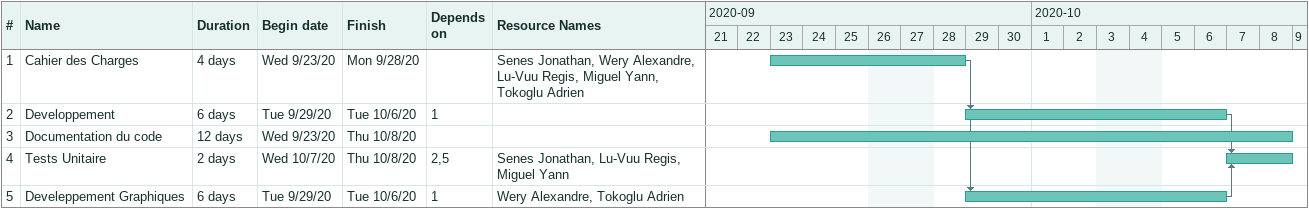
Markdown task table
| ID | Task | Duration | Start | Finish | Predecessors | Resources |
|---|---|---|---|---|---|---|
| 1 | Cahier des Charges | 4d | 2020-09-23 | 2020-09-28 |  | Senes Jonathan, Wery Alexandre, Lu-Vuu Regis, Miguel Yann, Tokoglu Adrien |
| 2 | Developpement | 6d | 2020-09-29 | 2020-10-06 | 1 |  |
| 3 | Documentation du code | 12d | 2020-09-23 | 2020-10-08 |  |  |
| 4 | Tests Unitaire | 2d | 2020-10-07 | 2020-10-08 | 2, 5 | Senes Jonathan, Lu-Vuu Regis, Miguel Yann |
| 5 | Develeppement Graphiques | 6d | 2020-09-29 | 2020-10-06 | 1 | Wery Alexandre, Tokoglu Adrien |
